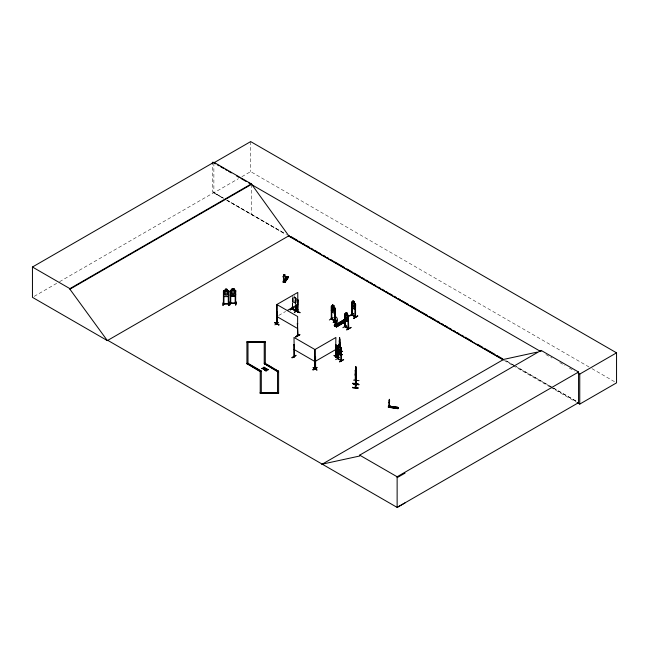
<?xml version="1.0" encoding="UTF-8"?>
<svg xmlns="http://www.w3.org/2000/svg" width="649" height="649" viewBox="0 0 649 649"><rect width="100%" height="100%" fill="white"/><g stroke="black" fill="none" stroke-linecap="round" stroke-linejoin="round"><path stroke-width="0.49" stroke-dasharray="3.25 2.43" d="M295.636 303.481L296.074 302.207L295.636 303.481L292.602 301.769L292.245 300.049M294.784 297.047L296.122 298.272L293.535 296.39M292.602 301.769L295.676 303.456M295.733 303.992L295.733 298.986L296.22 299.108M34.202 296.342L58.726 282.177M59.603 281.674L213.878 192.599L223.459 198.132M213.878 162.834L213.878 192.85L238.41 178.694M241.907 176.666L250.668 171.612L591.101 368.161M278.721 315.446L285.649 311.447M294.743 297.558L293.535 296.877L293.535 302.296M293.535 299.635L294.743 300.317M223.329 198.205L212.41 191.926L212.41 165.138M226.826 200.217L284.424 233.34L226.947 200.143M515.006 365.939L505.409 360.414L514.981 365.947M552.534 387.518L515.882 366.434L552.437 387.575M553.402 388.013L576.969 401.569M591.985 368.664L616.55 382.853M545.898 354.524L551.975 358.029M559.787 362.54L565.003 365.549M569.343 368.056L574.552 371.066M553.305 388.07L576.823 401.65M213.878 192.85L223.459 198.383M226.947 200.395L286.46 234.751M504.241 360.487L512.142 365.054M513.026 365.557L549.906 386.853M550.782 387.364L576.247 402.064M294.743 297.072L295.392 297.923L295.392 300.682L294.743 301.501L293.535 300.82L292.886 299.27L292.886 296.512M296.074 298.264L296.082 304.194M296.033 298.297L296.033 302.231M295.863 298.913L295.863 303.91M294.784 295.571L294.743 302.978M292.731 298.126L292.731 307.131M292.594 298.199L292.594 306.206M292.375 297.923L292.375 305.922M292.245 296.155L292.245 306.003M251.333 184.454L251.333 214.47M250.668 141.596L250.668 171.612"/><path stroke-width="0.97" d="M339.476 343.491L339.605 341.893M388.929 402.153L389.157 406.672L389.546 401.35M224.002 290.63L223.426 291.19L225.292 290.687C223.808 288.44 228.48 288.424 226.98 290.728L227.888 291.231L227.888 293.989L226.98 295.165L225.292 295.149L224.392 293.965L224.392 291.206L225.292 290.72M223.37 302.41L223.005 305.59L223.337 302.166M223.426 295.149L223.986 296.625L228.237 296.609L228.854 295.149M223.897 291.945L223.394 292.05L223.897 291.945L223.946 304.057L223.337 304.057M228.294 291.969L228.797 291.969L228.294 291.969L228.294 304.113L228.854 304.089M228.789 291.231L226.988 290.695M228.854 303.975L228.237 304.089L228.854 303.537M228.318 303.529L223.832 303.651M229.186 302.434L228.821 305.622L229.186 302.442M233.932 290.071L235.741 290.606L235.076 290.095L230.89 290.054L230.314 290.582L232.123 290.03M230.257 301.801L229.892 304.981L230.225 301.558M230.314 294.541L230.874 296.017L235.125 296.041L235.741 294.541M230.314 290.541L230.281 303.481L235.741 303.367M235.741 303.042L230.29 302.872L230.841 303.14M230.784 291.336L230.281 291.442L230.784 291.336L230.719 303.481L230.719 303.042M232.123 288.554L233.932 288.562L232.123 288.554L232.188 290.111L231.279 290.598L231.279 293.356L232.188 294.541L233.875 294.557L234.776 293.38L234.776 290.622L233.875 290.119L233.932 288.562M235.125 296.041L230.874 295.976L230.379 290.565M235.189 291.36L235.684 291.36L235.189 291.36L235.181 303.505L235.741 302.929M235.709 305.014L235.782 301.582L235.709 304.77M339.743 342.534L339.638 344.319M339.468 338.729L339.338 341.147M355.636 368.47L355.733 367.723M389.149 405.674L388.532 405.779M388.905 405.885L389.83 405.657L388.686 405.406L388.767 406.298L388.719 405.649M336.644 354.646L342.169 354.678L336.669 354.232L336.644 354.654L342.169 354.719L336.669 354.492M388.767 405.666L388.621 406.607M389.035 402.859L389.197 399.703M389.619 401.358L389.514 400.66M355.595 382.999L355.271 383.697L355.271 383.267M355.595 387.023L355.555 387.396M356.358 380.622L355.465 383.689M355.563 382.975L356.374 380.152L356.39 380.647M355.514 369.743L355.457 387.745L356.374 384.176L356.066 384.492M335.079 319.032L335.249 324.857L336.669 325.717L336.936 320.087A1.842 1.071 59.5 0 0 336.936 317.961A1.842 1.071 59.5 0 0 335.079 316.915A1.842 1.071 59.5 0 0 335.079 319.032L335.265 325.052L343.938 320.022M336.669 325.717L337.018 320.038M356.058 373.459L356.147 371.666M356.074 375.714L355.368 379.9L356.147 375.69M339.265 344.66L339.638 338.372L339.743 344.449M339.322 341.69L339.313 340.798M285.146 277.764L285.122 277.804A1.225 0.933 34.3 0 0 284.879 276.174L284.911 276.133A1.225 0.933 34.3 0 1 285.146 277.764L284.911 281.569L283.767 281.309L283.126 282.064M352.594 383.616L358.078 383.924L352.642 383.21L352.594 383.624L358.086 383.965L352.634 383.462M358.037 388.167L352.594 387.623L358.078 387.761M335.866 324.727C334.941 325.141 335.638 324.305 336.02 324.768M355.279 378.74L355.368 379.9L355.222 370.774L356.139 367.764M355.271 374.814L355.376 373.929M336.068 324.703L335.282 324.808M339.411 338.656L339.605 337.61L339.703 344.741M339.476 339.362L339.605 337.61M339.411 343.386L339.516 342.567M339.93 339.459L339.898 346.744M339.541 343.597L339.411 344.57L339.338 343.905M339.37 351.271L339.322 354.597L339.719 351.466M339.784 352.293L339.581 354.103M339.889 351.782L339.581 354.541M340.757 351.466L342.615 351.352L340.766 351.385M355.368 377.037L355.514 377.702L355.798 366.726L355.279 387.688L356.252 384.638M355.368 374.278L355.855 370.757L355.563 371.869M283.767 274.795L283.767 275.874A1.225 0.933 34.3 0 0 283.532 277.391L283.508 277.431A1.225 0.933 34.3 0 1 283.743 275.914L283.791 274.665M284.408 281.106L283.946 281.382L284.408 281.041M398.348 407.897L388.71 406.428L388.84 406.031L398.462 407.515L398.34 407.913L398.462 407.41L398.024 408.619L398.462 407.515M340.863 322.35L341.625 321.88L341.909 322.594M342.088 322.212L341.163 322.042M393.975 407.475L393.975 407.061M355.847 366.815L355.563 369.24M355.928 368.267L356.074 367.756M356.342 368.6L356.025 384.865M355.514 372.502L355.782 371.536M353.583 380.119L359.027 380.647M356.09 371.723L355.319 373.962L355.782 372.802L355.514 376.525M355.847 372.315L356.05 371.528M353.583 384.143L358.986 384.597M356.252 380.614L355.263 383.656M355.336 386.982L355.271 387.729L356.285 384.468M335.728 326.082L335.038 325.798L335.127 324.427L335.679 324.565L335.728 326.082L335.411 324.159L334.349 324.784L334.365 325.668M389.83 405.657L389.384 407.02L388.41 406.452L388.37 407.053L398.064 408.521L388.467 406.858L388.337 407.256L397.967 408.724M316.866 370.068C308.956 364.487 315.446 369.662 317.028 369.954M336.75 325.668L335.501 325.035M339.541 345.414L339.541 337.602M335.103 312.25L334.665 313.524L335.144 312.291M348.197 321.15L348.635 319.933L348.148 321.174L345.146 319.446L344.797 317.718M351.726 306.003L352.074 307.723L355.076 309.459L355.514 308.243M337.618 349.722L338.007 351.417L341.017 353.153L341.455 351.88M283.954 281.252L284.335 281.058M263.234 369.354L264.321 367.602L264.005 367.172C264.192 369.386 259.77 368.267 263.616 368.137M263.551 369.541L264.321 367.35M266.082 371.001L266.479 369.776L268.142 369.557L266.479 370.019L266.082 371.001L266.09 369.8M263.616 368.381L264.005 367.172M265.766 370.814L266.536 368.632L266.853 369.062L266.536 368.632M266.536 368.883L266.147 369.841L264.459 370.06L266.147 369.597M266.536 369.816L266.853 368.81M284.335 281.041L284.108 281.463M285.844 278.908L286.534 278.672M333.262 317.564L329.335 319.981M349.754 315.917L353.462 313.621M335.679 359.627L339.614 357.185M274.908 324.833L278.599 322.496M290.135 309.93L294.208 307.561L290.33 309.824M292.05 357.753L295.928 355.49M388.767 405.422L388.41 406.874L398.113 408.416M388.41 406.874L388.865 406.104M388.848 406.031L388.402 407.126M389.084 406.663L389.473 405.99M389.83 406.185L389.351 407.207L389.384 406.607L388.37 406.534M276.872 323.413L277.512 323.283M277.204 324.021L276.985 311.731M292.772 309.151L292.731 307.131M297.242 335.184L297.826 335.768L297.429 323.535L297.688 335.849L297.258 335.647L297.648 335.387M294.021 356.342L294.492 356.415M294.119 356.204L294.524 356.893L294.484 344.862L293.997 344.741L294.484 344.862M314.781 368.778L314.708 368.316M294.354 344.944L294.338 356.974L293.997 337.448L314.789 349.454L314.838 368.778L314.57 356.463M339.541 354.565L339.532 351.32M331.233 318.992L335.233 321.125L331.412 318.894L331.736 305.874L335.144 308.316L335.233 317.126M331.42 306.912L331.68 319.227L331.769 310.117M334.697 320.557C337.099 321.563 326.406 315.309 334.77 321.036L334.746 308.997L335.233 309.119L334.746 308.997M345.3 326.796L344.733 326.187L345.163 326.439M351.969 314.7L355.384 316.42M351.661 314.911L352.188 315.008M348.262 328.248C350.776 329.473 338.007 321.125 348.627 328.881L348.18 315.187M354.281 301.517L354.2 303.042L354.281 301.517L352.959 300.803L352.366 305.233L352.999 306.782L354.2 307.472L354.833 306.661L354.833 303.902L354.2 303.042L355.563 304.251L355.563 317.158L355.263 316.396M337.585 358.621L341.496 360.852L341.496 347.945L340.173 346.704L340.214 345.203L338.892 344.489L338.299 348.927L338.94 350.476L340.133 351.166L340.774 350.355L340.133 345.252M338.161 358.337L337.731 358.086M337.634 358.199L338.161 358.775L338.121 349.746M341.098 348.618L341.585 348.74L341.098 348.618L341.066 360.649L341.569 360.276M355.336 383.389L355.555 382.934M297.915 299.806L297.567 312.023L297.915 299.806L297.437 299.935L297.526 312.047L297.648 311.585M315.609 368.664L315.576 356.642L315.089 356.763L315.576 356.642M335.501 356.991L336.02 356.845L335.89 344.757L335.63 357.072L335.931 356.301M356.155 384.614L356.09 367.699L356.066 384.93M284.895 274.916L284.741 274.657M287.199 276.685L283.662 282.185L287.337 276.831L283.329 282.112L283.532 277.391M288.343 277.058L285.041 282.493L284.927 281.82L283.353 281.877L283.718 280.92M283.094 282.055L286.866 276.498L288.456 277.091M284.765 279.719L286.866 276.498M284.367 282.055L284.367 281.179L283.816 281.106L283.816 281.982M284.473 282.364L288.578 276.993M284.692 282.412L288.245 276.969M394.162 407.54L394.065 407.02L394.551 407.142M394.657 407.288L394.065 407.434M286.168 279.054L286.598 278.9M223.337 303.505L223.897 303.481L223.913 304.081M223.337 303.943L223.84 303.935M277.472 316.428L277.204 323.38M297.396 311.966L297.794 311.707M297.899 311.853L297.956 311.358M315.114 368.737L315.089 349.47L335.89 337.464L335.541 356.966L335.931 356.739M389.376 399.257L389.619 400.847M341.033 321.969L341.041 322.594L341.788 322.521M331.712 305.817L331.266 306.133L331.306 319.032M352.959 300.803L352.959 302.28L351.677 302.069L351.701 314.976L355.563 317.158M344.797 313.824L345.219 313.524L348.545 315.99M337.658 345.803L338.088 345.503L341.415 347.961L341.455 360.828M228.854 303.651L223.337 303.618M230.281 303.448L235.741 303.481M345.446 319.624L346.923 320.776L336.466 326.95L334.186 325.668L344.944 319.673M335.955 326.561L346.785 320.614L345.446 319.779M346.233 320.395L346.663 320.647M336.166 326.772L336.32 325.895L337.383 325.271L336.166 325.814L336.166 326.439L334.503 325.498L335.565 324.249M286.055 278.599L285.974 279.086M342.988 322.585C342.266 324.33 338.267 322.066 341.017 321.474L342.988 322.748L341.017 321.474M341.958 320.922L343.021 320.298L344.992 321.409C343.824 323.689 339.362 318.951 343.929 322.034M346.761 320.363C346.039 322.107 342.039 319.843 344.789 319.251M334.746 325.887L344.075 320.184M345.171 319.624L334.576 325.879L344.457 320.403M335.784 326.552L346.258 320.428M346.769 320.517L336.344 326.78M336.45 326.95L346.891 320.784M292.585 308.794L292.204 308.543L292.642 308.794M295.749 310.595L300.065 312.745L292.245 309.054L292.245 307.001M292.642 308.916L299.854 312.623M294.281 312.266L298.151 309.816L294.476 312.429M297.64 335.849L297.429 323.535M297.786 323.737L297.291 323.616M295.822 336.693L299.716 334.446L295.847 336.726M299.716 334.633L295.871 336.945M292.082 357.818L295.96 355.303L292.082 357.567M314.927 356.666L314.441 356.544M335.703 357.047L336.02 344.838M334.065 355.603L338.17 357.769L334.065 355.417M316.842 367.35C317.191 369.573 307.594 371.609 316.866 367.391M315.284 368.397L315.219 368.875L315.227 356.845M312.964 369.873L316.874 367.585M107.831 340.376L107.41 340.628L32.45 297.347L32.45 267.023L213.878 162.274L251.333 183.894L288.789 235.847L503.235 359.66M213.878 162.274L213.878 162.834L250.668 141.596L616.55 352.837L616.55 382.853L579.76 404.092L577.131 402.567M32.45 267.023L69.905 288.643L251.333 183.894M405.073 502.878L397.131 507.404L107.783 340.352L107.353 340.595L69.905 289.203L251.333 184.454M107.353 340.595L289.211 235.603M287.385 310.449L297.786 304.446M332.588 306.32L332.539 304.868L333.862 305.582L334.422 310.725L333.781 311.536L332.588 310.855L331.947 309.297L332.588 304.843M333.862 307.058L333.862 305.582M334.689 307.537L335.062 308.34M331.266 310.092L331.655 311.796L334.706 313.499M335.103 308.34L335.087 321.231L335.144 320.793M352.091 301.777L355.563 304.251L355.433 317.134M352.05 303.132L351.701 302.929L352.091 315.163L351.896 314.424M247.228 363.773L247.991 363.335L260.987 370.839L260.225 371.65L247.228 363.773L260.225 371.277L261.304 371.277L261.304 392.872M247.228 364.146L247.991 363.708L260.987 371.212M355.165 304.925L355.652 305.054L355.165 304.925L355.19 316.972M352.074 307.723L355.076 309.459M345.122 326.853L345.26 314.765M335.038 321.531L333.262 322.318L334.843 321.198M333.31 322.318L334.843 321.369M333.262 322.318L334.876 321.417M348.164 315.227L347.312 314.733L347.353 313.232L346.031 312.518L345.43 316.947L346.071 318.497L347.272 319.186L347.905 318.375L347.905 315.617L347.353 314.708M278.608 371.65L277.537 371.65L264.541 363.773L265.295 363.335L278.299 371.212M264.541 364.146L265.295 363.708L265.295 341.488L246.92 341.488L246.92 363.708L247.991 363.708L247.991 342.104M348.375 316.566L348.188 328.645L348.375 316.566L348.764 328.8L344.895 326.544L344.773 314.643L345.122 314.846M349.56 315.868L353.681 313.491M348.724 316.769L348.237 316.647M345.146 319.446L344.838 317.734M260.987 370.839L260.225 371.277L260.225 393.497L278.608 393.497L278.608 371.277L277.537 371.277L264.541 363.773M355.263 316.517L352.229 314.765M355.125 316.907L355.303 308.851M353.697 318.018C359.562 314.619 358.929 315.487 353.729 318.245M353.892 318.343L357.786 316.095M342.85 327.713L346.534 325.336M346.753 329.716C351.928 327.64 353.413 325.62 346.753 329.968M278.299 370.839L277.537 371.277L277.537 392.872M338.892 344.489L338.94 345.941M341.496 360.414L337.772 358.548L337.634 346.615L338.121 346.744M315.089 361.477L335.89 349.47M338.007 351.417L341.017 353.153M339.63 361.704L343.54 359.473M343.71 359.773L339.662 361.939M321.807 464.408L503.665 359.408L537.169 352.123M322.228 464.157L359.684 456.012L359.684 455.144L541.112 350.395L578.567 372.015L578.567 402.656L397.131 507.404L397.131 476.764L578.567 372.015M541.112 351.263L540.69 351.515L248.721 182.945M578.024 373.07L579.76 374.075L616.55 352.837M397.131 477.64L405.073 473.113M339.557 354.281L339.516 354.167M297.721 311.747L297.786 292.431L276.985 304.438L276.872 323.851L276.855 304.519L297.648 316.525L297.567 335.825M339.37 353.802L339.305 354.532M292.407 308.486L292.512 309.208M292.375 306.928L292.439 308.94M294.094 356.642L294.492 356.853M351.799 314.83L355.652 317.061M331.379 318.464L331.753 318.651M341.26 360.544L341.236 348.537M355.928 372.291L355.782 368.778L355.214 370.79M284.943 282.404L283.215 281.95M283.994 281.228L283.97 281.406M264.005 368.105L265.611 368.348L263.948 368.559M261.928 368.348L265.611 368.348M261.928 368.6L263.559 368.591M268.142 369.557L266.536 369.565L266.479 370.019M264.459 369.808L268.142 369.808M264.459 370.06L266.09 370.052M263.948 368.316L265.611 368.097M223.451 303.927L223.451 303.635M228.732 304.121L228.854 291.182L228.213 290.655M235.628 303.513L235.741 290.574M341.634 322.561L341.041 322.472M292.375 308.924L296.269 311.122L296.22 305.111M277.334 311.536L277.245 324.046L277.204 312.015M294.135 356.666L294.135 344.66M351.839 314.854L351.766 302.085M331.558 319.203L331.241 318.537L331.68 318.789M334.949 320.939L334.884 312.915M348.562 328.856L344.724 326.642L344.797 313.759L346.12 314.043L346.071 312.493L347.353 313.232L347.272 314.757M286.16 278.664L286.623 278.924M246.92 342.104L265.295 342.104M247.886 342.485L264.33 342.485M246.92 363.335L247.991 363.335M264.224 363.335L265.295 363.335M265.295 363.708L264.224 363.708L264.224 342.104M260.225 392.499L278.608 392.499M260.225 392.872L278.608 392.872M260.225 393.116L278.608 393.116M225.292 289.243L226.988 289.219M224.027 290.711L228.188 290.736M340.757 351.214L342.591 351.547M353.543 384.249L358.986 384.776M358.037 388.118L352.594 387.64L352.642 387.226M228.74 303.959L223.394 304.057L223.426 291.15M389.157 400.157L389.157 401.236M388.84 406.096L398.502 407.556M388.686 406.282L398.437 407.702M295.928 310.49L296.122 311.22L296.082 305.192M284.311 274.462L284.806 274.827M235.822 301.793L235.765 304.973M228.837 305.379L228.919 302.377M296.025 311.187L292.261 309.038M337.926 358.816L337.991 346.817M343.727 319.876L345.698 320.995M344.992 321.563L343.021 320.298M339.954 322.099L341.926 323.21M335.038 324.484L335.768 324.581M296.22 311.106L295.863 304.916M295.822 336.945L299.911 334.795M213.878 162.834L215.622 163.84M217.366 164.846L219.111 165.852M220.847 166.858L223.459 168.367M225.203 169.373L226.947 170.379M228.691 171.385L231.304 172.894M236.528 175.911L239.14 177.42M240.884 178.426L246.109 181.436M290.963 236.609L297.088 240.146M298.84 241.16L301.469 242.677M303.213 243.683L304.965 244.697M306.717 245.703L309.346 247.22M311.098 248.234L312.842 249.248M314.595 250.254L317.223 251.771M318.975 252.786L320.72 253.791M323.348 255.308L325.1 256.323M326.853 257.329L328.597 258.343M331.225 259.86L332.978 260.866M334.73 261.88L344.359 267.437M346.98 268.954L352.237 271.988M353.981 272.994L360.114 276.531M361.858 277.545L364.487 279.062M366.239 280.068L367.991 281.082M369.743 282.096L372.364 283.605M374.116 284.619L375.868 285.633M378.489 287.142L380.241 288.156M381.993 289.17L384.622 290.687M386.374 291.693L388.118 292.707M389.871 293.713L392.499 295.23M394.251 296.244L395.995 297.25M398.624 298.767L400.376 299.781M402.129 300.787L408.253 304.324M410.006 305.338L419.635 310.895M421.379 311.909L427.513 315.446M429.257 316.452L435.39 319.998M437.134 321.004L439.762 322.521M441.515 323.535L443.267 324.541M445.019 325.555L447.64 327.072M449.392 328.078L451.144 329.092M453.765 330.609L455.517 331.615M457.269 332.629L459.021 333.635M461.65 335.152L463.394 336.166M465.146 337.172L471.271 340.717M477.404 344.254L482.653 347.28M484.405 348.294L494.911 354.354M496.655 355.368L502.788 358.905M288.213 235.765L503.364 359.984M332.539 304.868L333.821 305.606M339.922 345.382L339.151 344.935L339.922 345.868M338.981 346.014L337.618 345.755L337.658 358.662M276.855 316.525L297.648 328.532M293.997 349.454L314.789 361.461M267.031 364.706L273.099 368.21M274.827 369.208L277.431 370.709M359.684 455.144L397.131 476.764M355.652 317.045L355.693 316.647M295.749 311.033L295.733 304.989M352.164 315.025L352.188 307.05M344.773 326.228L344.789 326.682M337.699 349.714L338.088 351.36M339.654 351.709L339.654 351.271M355.222 374.708L355.311 375.868M579.76 374.075L579.76 404.092M396.839 407.264L396.361 408.189M395.858 407.118L395.379 408.034M394.99 406.98L394.519 407.897M394.016 406.826L393.537 407.75M355.798 366.726L355.782 368.291M353.648 313.499L349.779 315.747M345.26 318.773L345.163 326.877M339.411 340.628L339.37 345.268M337.383 325.271L337.383 326.058M337.229 325.19L337.229 325.814M335.411 324.159L335.411 324.938M315.438 356.561L315.438 368.567M292.594 306.206L292.642 309.232M285.162 281.666L285.162 281.244L285.3 281.796L283.589 281.406L283.589 280.887M284.911 275.054L284.879 276.174M223.483 291.174L223.483 295.141M212.41 162.161L212.41 164.148M69.905 288.643L69.905 289.203M274.843 322.788L278.973 324.922L274.852 322.772M275.022 322.642L278.973 324.922L275.014 322.667M397.488 407.264L397.01 408.391L397.488 407.264M233.575 288.886L232.488 288.886L232.488 289.373L233.575 289.381L233.575 288.886M226.679 289.495L225.601 289.495L225.601 289.981L226.679 289.989L226.679 289.495M233.875 290.614L232.188 290.606L232.188 293.364L233.875 293.372L233.875 290.614M226.98 291.223L225.292 291.214L225.292 293.973L226.98 293.981L226.98 291.223M288.205 277.431L286.493 277.042L288.205 277.431M287.961 277.796L286.25 277.407L287.961 277.796M287.588 278.34L285.876 277.95L287.588 278.34M287.256 278.819L285.544 278.429L287.256 278.819M286.89 279.362L285.179 278.973L286.89 279.362M353.981 301.688L353.218 301.241L353.981 302.183L353.981 301.688M354.2 303.529L352.999 302.848L352.999 305.598L354.2 306.287L354.2 303.529M347.053 313.402L346.29 312.964L347.053 313.897L347.053 313.402M333.57 305.752L332.799 305.314L333.57 306.247L333.57 305.752M347.272 315.252L346.071 314.562L346.071 317.32L347.272 318.01L347.272 315.252M333.781 307.602L332.588 306.912L332.588 309.67L333.781 310.36L333.781 307.602M340.133 347.223L338.94 346.534L338.94 349.292L340.133 349.981L340.133 347.223"/></g></svg>
